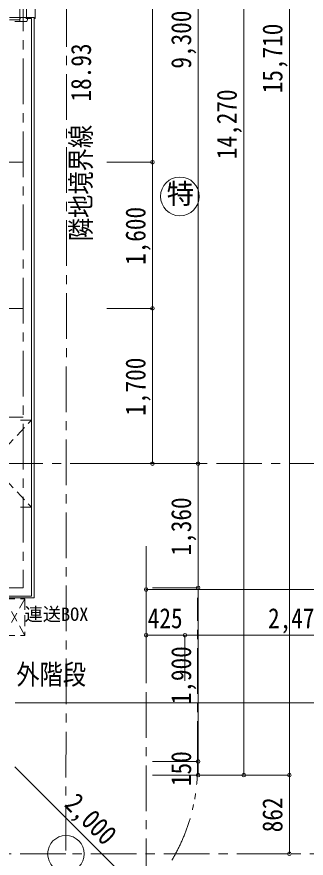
# Model space of a CAD drawing. Units: millimetres at full size; details may follow other scales. Extents: x -443943 to 462275, y -43546 to 79452.
# Drawn here: x -11211 to -8041, y -7011 to 2202 of the extents above; entities that cross this region are included whole.
import ezdxf
from ezdxf.enums import TextEntityAlignment as Align

# ---------------------------------------------------------------- set-up
doc = ezdxf.new("R2010")
doc.units = ezdxf.units.MM
doc.header["$LTSCALE"] = 100
doc.header["$PDMODE"] = 32
doc.header["$PDSIZE"] = 40
for name, pattern in [('CHAIN1', [8, 5, -1, 1, -1]), ('DASHED1', [1.8, 1.2, -0.6]), ('DOUBLE_CHAIN1', [8.8, 5, -1, 0.6, -0.6, 0.6, -1])]:
    doc.linetypes.add(name, pattern=pattern)
for name, color, linetype, lineweight in [('0-0_仕上', 4, 'Continuous', 9), ('4-1_通り芯', 4, 'Continuous', 9), ('4-4_寸法', 7, 'Continuous', 15), ('4-B_E-PANL', 1, 'Continuous', 18), ('4-F__', 4, 'Continuous', 9)]:
    doc.layers.add(name, color=color, linetype=linetype, lineweight=lineweight)
doc.styles.add('ＭＳ ゴシック', font='')
doc.styles.get('ＭＳ ゴシック').set_extended_font_data('MS Gothic')

msp = doc.modelspace()

# ---------------------------------------------------------------- linework, layer by layer
at = {"layer": '0-0_仕上', "linetype": 'CHAIN1'}
for p, q in [((-11141.7, 14545), (-11141.7, -4050.9)), ((-12968.7, 609.5), (-11141.7, 609.5)), ((-11141.7, -990.5), (-12111.7, -990.5)), ((-12111.7, -2183.4), (-11141.7, -2183.4)), ((-7725.4, -2690.9), (-19955.9, -2690.9)), ((-13091.7, -4050.9), (-11141.7, -4050.9))]:
    msp.add_line(p, q, dxfattribs=at)
at = {"layer": '0-0_仕上', "color": 7, "lineweight": 15}
for p, q in [((-8225.4, -6963.1), (-8225.4, 11974.1)), ((-8725.4, 9609.1), (-8725.4, -6100.9)), ((-9225.4, -6100.9), (-9225.4, 8619.1)), ((-9725.4, 6609.1), (-9725.4, -2690.9)), ((-11176.7, 2194.1), (-11291.7, 2194.1)), ((-11291.7, 2169.1), (-11176.7, 2169.1)), ((-11176.7, 2169.1), (-11176.7, 2194.1)), ((-11091.7, 2184.1), (-11091.7, 2194.1)), ((-11091.7, 2194.1), (-11021.7, 2194.1)), ((-11021.7, 2194.1), (-11021.7, -4160.9)), ((-9725.4, 609.5), (-10225.4, 609.5)), ((-9725.4, -990.5), (-10225.4, -990.5)), ((-10225.4, -2690.9), (-9225.4, -2690.9)), ((-9225.4, -4050.9), (-9725.4, -4050.9)), ((-11021.7, -4160.9), (-13181.7, -4160.9)), ((-7790.2, -5309), (-11231, -5309)), ((-9725.4, -5950.9), (-9225.4, -5950.9)), ((-9725.4, -6100.9), (-8225.4, -6100.9)), ((-8225.4, -6963.1), (-8725.4, -6963.1))]:
    msp.add_line(p, q, dxfattribs=at)
at = {"layer": '0-0_仕上'}
for p, q in [((-11011.7, 5449.1), (-11011.7, 2184.1)), ((-11176.7, 5434.1), (-11176.7, 2184.1)), ((-11106.7, 5434.1), (-11106.7, 2184.1)), ((-11176.7, 2194.1), (-11091.7, 2194.1)), ((-11176.7, 2184.1), (-11171.7, 2184.1)), ((-11176.7, 2169.1), (-11176.7, 2149.1)), ((-11111.7, 2184.1), (-11091.7, 2184.1)), ((-11011.7, 2184.1), (-11021.7, 2184.1))]:
    msp.add_line(p, q, dxfattribs=at)
at = {"layer": '0-0_仕上', "color": 3, "lineweight": 20}
for p, q in [((-11101, 2149.1), (-11231.7, 2149.1)), ((-11091.7, 2184.1), (-11101, 2149.1)), ((-11091.7, 2184.1), (-11051.7, 2184.1)), ((-11051.7, 2184.1), (-11051.7, -4140.9)), ((-11051.7, -4140.9), (-13151.7, -4140.9))]:
    msp.add_line(p, q, dxfattribs=at)
at = {"layer": '0-0_仕上', "color": 3, "linetype": 'DASHED1', "lineweight": 20}
for p, q in [((-11951.7, -2215.9), (-11051.7, -3165.9)), ((-11951.7, -3165.9), (-11051.7, -2215.9)), ((-11051.7, -2215.9), (-11231.7, -2215.9)), ((-11051.7, -3165.9), (-11231.7, -3165.9))]:
    msp.add_line(p, q, dxfattribs=at)
at = {"layer": '0-0_仕上', "color": 7, "linetype": 'DASHED1', "lineweight": 15}
for p, q in [((-11351.7, -4170.9), (-11121.7, -4170.9)), ((-11121.7, -4570.9), (-11351.7, -4170.9)), ((-11121.7, -4170.9), (-11351.7, -4570.9)), ((-11121.7, -4170.9), (-11121.7, -4570.9)), ((-11351.7, -4570.9), (-11121.7, -4570.9))]:
    msp.add_line(p, q, dxfattribs=at)
at = {"layer": '0-0_仕上', "color": 1, "linetype": 'CHAIN1', "lineweight": 18}
msp.add_line((-9231.7, -6010.9), (-9231.7, -4160.9), dxfattribs=at)
at = {"layer": '0-0_仕上', "color": 7}
for p in [(-9725.4, 609.5), (-9725.4, -990.5), (-9725.4, -2690.9), (-9225.4, -2690.9), (-9225.4, -4050.9), (-9225.4, -5950.9), (-9225.4, -6100.9), (-8725.4, -6100.9), (-8225.4, -6100.9), (-8225.4, -6963.1)]:
    msp.add_point(p, dxfattribs=at)
at = {"layer": '4-1_通り芯', "linetype": 'CHAIN1'}
for p, q in [((-10657, 11974.1), (-10673.5, -6963.1)), ((-9794.2, -3594.4), (-9794.2, -19068.1))]:
    msp.add_line(p, q, dxfattribs=at)
at = {"layer": '4-1_通り芯', "color": 1, "lineweight": 18}
msp.add_circle((-9425.1, 235.5), 212.1, dxfattribs=at)
at = {"layer": '4-4_寸法'}
for p, q in [((-9794.2, -4069.3), (-9794.2, -5069.3)), ((-9794.2, -4069.3), (13605.8, -4069.3)), ((-9794.2, -4569.3), (3405.8, -4569.3)), ((-9369.2, -4569.3), (-9369.2, -5069.3))]:
    msp.add_line(p, q, dxfattribs=at)
for p in [(-9794.2, -4069.3), (-9794.2, -4569.3), (-9369.2, -4569.3)]:
    msp.add_point(p, dxfattribs=at)
at = {"layer": '4-B_E-PANL'}
msp.add_line((-11231.7, -6010.9), (-9817.4, -7425.2), dxfattribs=at)
at = {"layer": '4-B_E-PANL', "linetype": 'DOUBLE_CHAIN1'}
msp.add_arc((-11231.7, -6010.9), 2000, 278.82135, 0, dxfattribs=at)
at = {"layer": '4-F__', "linetype": 'CHAIN1'}
for p, q in [((-10673.5, -6963.1), (-17004.2, -6963.1)), ((4499.7, -6963), (-10673.5, -6963.1))]:
    msp.add_line(p, q, dxfattribs=at)
at = {"layer": '4-F__'}
msp.add_circle((-10673.5, -6963.1), 200, dxfattribs=at)

# ---------------------------------------------------------------- texts
at = {"layer": '0-0_仕上', "color": 7, "style": 'ＭＳ ゴシック', "width": 0.85}
for s, rotation, p in [('9,300', 90, (-9235.4, 1634.1)), ('15,710', 90, (-8235.4, 1364.1)), ('隣地境界線\u300018.93', 89.95, (-10334.4, -255.7)), ('14,270', 90, (-8735.4, 644.1)), ('1,600', 90, (-9735.4, -515.5)), ('1,700', 90, (-9735.4, -2165.7)), ('1,360', 90, (-9235.4, -3695.9)), ('1,900', 90, (-9235.4, -5325.9)), ('150', 90, (-9235.4, -6220.9)), ('862', 90, (-8235.4, -6727))]:
    msp.add_text(s, height=219.9, rotation=rotation, dxfattribs=at).set_placement(p, align=Align.BOTTOM_LEFT)
at = {"layer": '0-0_仕上', "style": 'ＭＳ ゴシック'}
msp.add_text('連送BOX', height=146.6, dxfattribs=at).set_placement((-11126.9, -4456.7), align=Align.BOTTOM_LEFT)
at = {"layer": '0-0_仕上', "color": 7, "style": 'ＭＳ ゴシック', "width": 0.85}
msp.add_text('外階段', height=219.9, dxfattribs=at).set_placement((-11217.4, -5175), align=Align.BOTTOM_LEFT)
at = {"layer": '4-1_通り芯', "color": 7, "style": 'ＭＳ ゴシック', "width": 0.85}
msp.add_text('隣地境界線\u300018.93', height=219.9, rotation=89.95, dxfattribs=at).set_placement((-10334.4, -255.7), align=Align.BOTTOM_LEFT)
at = {"layer": '4-1_通り芯', "color": 1, "style": 'ＭＳ ゴシック'}
msp.add_text('特', height=219.9, dxfattribs=at).set_placement((-9569.8, 88.9), align=Align.BOTTOM_LEFT)
at = {"layer": '4-4_寸法', "style": 'ＭＳ ゴシック', "width": 0.85}
for s, p in [('425', (-9776.7, -4559.3)), ('2,470', (-8459.2, -4559.3))]:
    msp.add_text(s, height=219.9, dxfattribs=at).set_placement(p, align=Align.BOTTOM_LEFT)
at = {"layer": '4-B_E-PANL', "style": 'ＭＳ ゴシック', "width": 0.85}
msp.add_text('2,000', height=219.9, rotation=315, dxfattribs=at).set_placement((-10747.3, -6481.2), align=Align.BOTTOM_LEFT)

doc.saveas('drawing.dxf')
